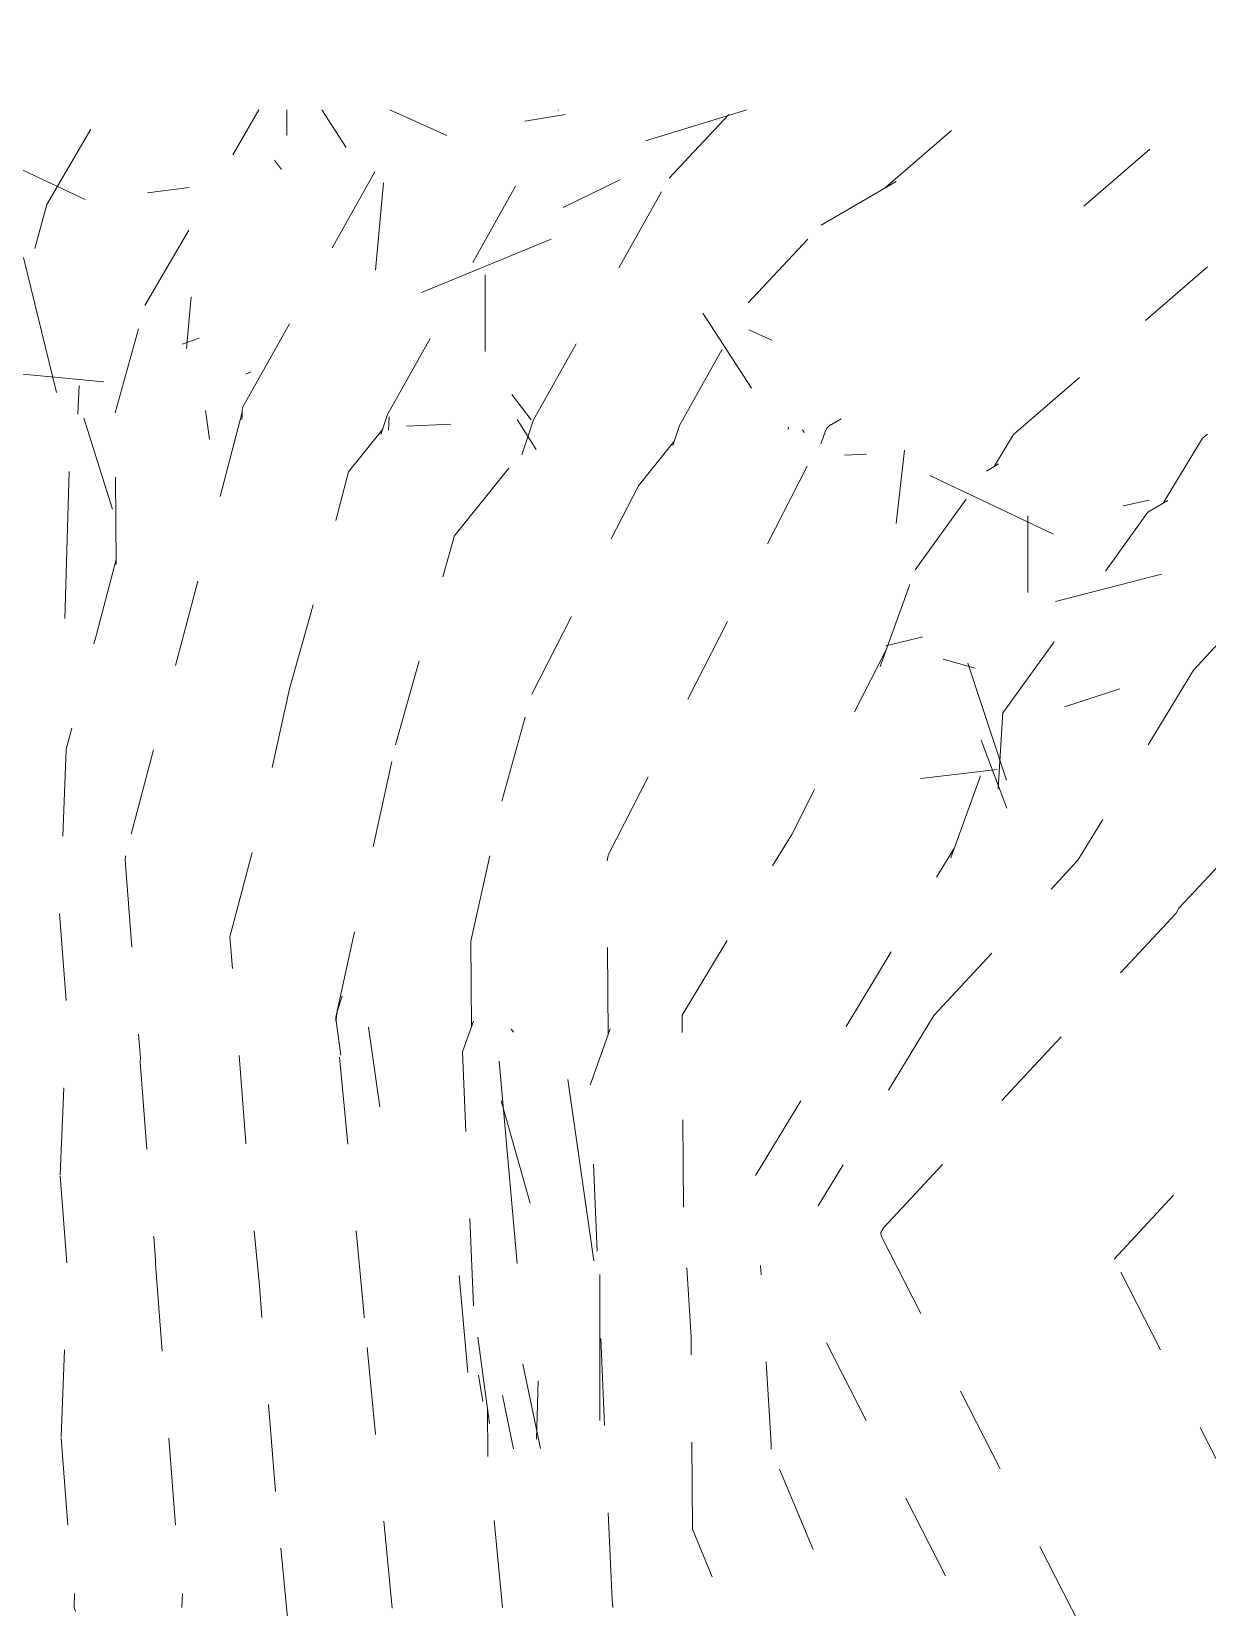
# Model space of a CAD drawing. Header units: metres. Extents: x 118 to 503, y -395 to 55.
# Drawn here: x 328.607 to 329.956, y -334.622 to -332.815 of the extents above; entities that cross this region are included whole.
import ezdxf

# ---------------------------------------------------------------- set-up
doc = ezdxf.new("R2010")
doc.units = ezdxf.units.M
doc.linetypes.add('Overhead', pattern=[0.00396875, 0.00238125, -0.0015875])
for name, color, linetype, lineweight, true_color in [('A-DETL', 7, 'Continuous', 9, 0x00a600), ('C-TOPO', 7, 'Continuous', 9, 0x7f7f7f), ('C-TOPO-MAJR', 7, 'Continuous', 9, 0x7f7f7f), ('C-TOPO-MINR', 7, 'Continuous', 9, 0x7f7f7f)]:
    doc.layers.add(name, color=color, linetype=linetype, lineweight=lineweight, true_color=true_color)

# ---------------------------------------------------------------- blocks, each defined once
blk = doc.blocks.new('YADRAN_AB_ARQ_MO_000_SITIO_rvt-1-Nivel Base - Bocatoma')
at = {"layer": 'C-TOPO', "linetype": 'Overhead', "true_color": 0xeaeaea}
h = blk.add_hatch(dxfattribs=at)
h.set_pattern_fill('FP_718', color=254, style=0, pattern_type=2)
h.set_pattern_definition([(103.708, (334.917, -92.59700000000001), (-0.3145121553359938, 0.6784024471844922), [0.15927, -1.168]), (183.623, (334.879, -92.44200000000001), (-1.886705521755972, -0.206756302384048), [0.04412, -2.162]), (174.698, (335.149, -91.90100000000001), (-4.717259629560536, 0.3995796143678841), [0.10108, -4.953]), (105.467, (335.049, -91.89200000000001), (-0.9435877085485367, 3.257327583138688), [0.09435, -4.623]), (90, (335.024, -92.412), (-0.31451, 0.06737000000000001), [0.12221, -0.48882]), (118.288, (335.024, -92.29), (2.201576631174752, -4.137816488193408), [0.17255, -8.455]), (87.29399999999998, (334.942, -92.13799999999999), (-0.314491917895506, -6.042890711909194), [0.13323, -6.528]), (148.92, (334.948, -92.005), (1.25804822693151, -0.8805068848762537), [0.03672, -1.799])])
h.paths.add_polyline_path([(297.4202817675942, -333.2728852123954), (298.2941372880382, -333.2481116848001), (297.9613971817574, -332.9049019847696), (297.5222009968488, -332.9049019847696), (297.4916499104779, -333.0152078363001)])
h = blk.add_hatch(dxfattribs=at)
h.set_pattern_fill('FP_719', color=254, style=0, pattern_type=2)
h.set_pattern_definition([(122.909, (333.52, -194.341), (-0.4785407490591045, 0.2949560406059709), [0.10569, -0.7750799999999999]), (203.998, (333.463, -194.253), (-2.871477603509407, -1.341842961245419), [0.07332999999999998, -3.593]), (200.332, (333.875, -193.688), (-7.17838103299061, -2.687703359320123), [0.16331, -8.001999999999999]), (127.294, (333.721, -193.745), (-1.435633023912496, 1.773824159704638), [0.06318, -3.096]), (90, (333.683, -194.139), (-0.47854, -0.14954), [0.0889, -0.35559]), (154.664, (333.683, -194.05), (3.349868443882475, -1.620239864551051), [0.13766, -6.744999999999999]), (84.575, (333.559, -193.992), (-0.4785245165528204, -4.594337924822018), [0.10123, -4.96]), (187.222, (333.568, -193.891), (1.913870286609367, 0.1536294312095822), [0.04824, -2.364])])
h.paths.add_polyline_path([(298.2941372880382, -333.2481116848001), (298.3461045589494, -332.9049019847696), (297.9613971817574, -332.9049019847696), (298.2806484853807, -333.2341984599544)])
h = blk.add_hatch(dxfattribs=at)
h.set_pattern_fill('FP_722', color=254, style=0, pattern_type=2)
h.set_pattern_definition([(122.991, (337.335, -189.178), (-0.4648727520478187, 0.276019923924863), [0.10245, -0.75129]), (206.018, (337.279, -189.092), (-2.788913288292072, -1.424189169488347), [0.07242, -3.549]), (202.394, (337.679, -188.52), (-6.972784817090567, -2.900624515419272), [0.16089, -7.883999999999999]), (127.489, (337.53, -188.581), (-1.394505231719908, 1.708055853977207), [0.06111, -2.994]), (90, (337.4930000000001, -188.972), (-0.46487, -0.16404), [0.08801, -0.35205]), (155.862, (337.4930000000001, -188.884), (3.254344091672023, -1.492179186659363), [0.13245, -6.49]), (84.693, (337.372, -188.83), (-0.4648799211546586, -4.56456867063113), [0.10053, -4.925999999999999]), (189.289, (337.381, -188.73), (1.859498624654043, 0.2161238638136055), [0.0471, -2.308])])
h.paths.add_polyline_path([(298.2941372880382, -333.2481116848001), (298.2941492914414, -333.2481113445074), (298.4203422467267, -333.2481116848001)])
h.paths.add_polyline_path([(298.9633386080189, -333.2728666992192), (298.9631765332707, -333.2719215738398), (298.7307861048833, -332.9049019847696), (298.3461045589494, -332.9049019847696), (298.2944708118398, -333.2481240234379), (298.9632862357005, -333.2728666992192)])
h = blk.add_hatch(dxfattribs=at)
h.set_pattern_fill('FP_721', color=254, style=0, pattern_type=2)
h.set_pattern_definition([(137.03, (291.93, -273.504), (-0.6100617094547672, 0.2025355306042057), [0.10005, -0.7337]), (199.453, (291.856, -273.436), (-3.660017014087021, -1.344955013929287), [0.09058, -4.438]), (196.963, (292.381, -272.937), (-9.151086785466422, -2.814172159225838), [0.2041, -10.001]), (141.987, (292.186, -272.997), (-1.830468788984116, 1.339351624538913), [0.06195, -3.035]), (90, (292.137, -273.324), (-0.61006, -0.16323), [0.07315, -0.29261]), (166.517, (292.137, -273.251), (4.270408176228835, -1.052029741974017), [0.16311, -7.992000000000001]), (81.70900000000002, (291.978, -273.213), (-0.6101015446677232, -3.820957813532368), [0.08461999999999999, -4.145999999999999]), (188.399, (291.991, -273.129), (2.440229890508636, 0.2871436894103935), [0.06167, -3.022])])
h.paths.add_polyline_path([(298.963737667642, -333.2728077863564), (298.9637756406137, -333.2726021860248), (298.9494164982082, -332.9049019847696), (298.7307861048833, -332.9049019847696), (298.9631765332707, -333.27192157384)])
h = blk.add_hatch(dxfattribs=at)
h.set_pattern_fill('FP_723', color=254, style=0, pattern_type=2)
h.set_pattern_definition([(135.958, (187.767, -322.256), (-0.7488702489442499, 0.3639018751616663), [0.12501, -0.91677]), (183.6609999999999, (187.677, -322.169), (-4.493524533309178, -0.3389869399380041), [0.10506, -5.148]), (181.45, (188.321, -321.819), (-11.2328321721376, -0.3068502773184701), [0.23971, -11.746]), (139.742, (188.082, -321.825), (-2.246856872831056, 1.81255531102139), [0.0785, -3.847]), (90, (188.022, -322.135), (-0.74887, 0.003560000000000046), [0.07207000000000001, -0.28827]), (157.613, (188.022, -322.063), (5.242150983598836, -2.186986502485499), [0.21058, -10.318]), (79.292, (187.827, -321.982), (-0.7487990041403229, -3.59954974321768), [0.08061, -3.95]), (174.233, (187.842, -321.903), (2.995520491162512, -0.3745956180009422), [0.07527, -3.688])])
h.paths.add_polyline_path([(298.9637845098357, -333.2728293036753), (298.963869065676, -333.272199125604), (299.0490045850863, -332.9049019847696), (298.9494164982083, -332.9049019847696), (298.9637794921879, -333.2727008147955)])
h = blk.add_hatch(dxfattribs=at)
h.set_pattern_fill('FP_715', color=254, style=0, pattern_type=2)
h.set_pattern_definition([(95.28699999999999, (270.773, 1.997), (-0.2367621611731074, 1.712469106476563), [0.30837, -2.261]), (107.615, (270.745, 2.304), (-1.420861784795192, 4.354180736362309), [0.10955, -5.367999999999999]), (106.224, (270.949, 2.387), (-3.551860135000338, 12.15363121599036), [0.27122, -13.29]), (95.761, (270.873, 2.648), (-0.7104259153084816, 6.830185556173282), [0.18873, -9.248]), (90, (270.854, 1.99), (-0.2368, 0.86667), [0.16921, -0.67684]), (98.50999999999999, (270.854, 2.159), (1.657641516185362, -11.14338697796674), [0.4160499999999999, -20.386]), (88.393, (270.792, 2.57), (-0.2367971852366133, -7.59434620003355), [0.16887, -8.274]), (102.877, (270.797, 2.739), (0.9471599976509131, -4.31236999606364), [0.10626, -5.207000000000001])])
h.paths.add_polyline_path([(298.007502978516, -333.8859269531254), (298.0075078520854, -333.8858196225802), (298.0379896974507, -333.5458672149862), (298.2937020578621, -333.2481240234379), (297.4203449576324, -333.2729511816241), (298.0074830194512, -333.8859124362978)])
h = blk.add_hatch(dxfattribs=at)
h.set_pattern_fill('FP_724', color=254, style=0, pattern_type=2)
h.set_pattern_definition([(105.847, (331.885, -110.063), (-0.3628406721289543, 0.6737870270708756), [0.15945, -1.169]), (182.688, (331.841, -109.91), (-2.177551630155703, -0.1885886677566849), [0.05085, -2.492]), (175.032, (332.153, -109.377), (-5.442747578888251, 0.4353338513211213), [0.11655, -5.710999999999999]), (107.844, (332.037, -109.367), (-1.088383390712522, 3.229865354921333), [0.09473, -4.641999999999999]), (90, (332.008, -109.882), (-0.36284, 0.06932000000000003), [0.12089, -0.48358]), (121.995, (332.008, -109.761), (2.539845078062241, -4.111895318346883), [0.17805, -8.725]), (86.844, (331.914, -109.61), (-0.3627872059679009, -5.975089037126225), [0.1318, -6.457999999999999]), (152.335, (331.921, -109.478), (1.451510501697556, -0.8818198502878623), [0.04097, -2.007])])
h.paths.add_polyline_path([(298.6175181605985, -333.2949526061576), (298.9632862357005, -333.2728666992192), (298.2942107135343, -333.2481633458151), (298.5368846191409, -333.2832832685106)])
h = blk.add_hatch(dxfattribs=at)
h.set_pattern_fill('FP_711', color=254, style=0, pattern_type=2)
h.set_pattern_definition([(108.226, (337.767, -121.521), (-0.3673876144198281, 0.5537554449131021), [0.14095, -1.034]), (193.538, (337.723, -121.387), (-2.204212473953179, -0.6110115974097409), [0.0529, -2.592]), (186.722, (338.039, -120.829), (-5.510744668611817, -0.6846304198371789), [0.11838, -5.8]), (110.643, (337.921, -120.843), (-1.102219379031035, 2.785245170786306), [0.08337, -4.085]), (90, (337.892, -121.327), (-0.36739, -0.008179999999999977), [0.11239, -0.44955]), (128.174, (337.892, -121.215), (2.571721377913486, -3.314360890546285), [0.15455, -7.573]), (86.60300000000001, (337.796, -121.093), (-0.3673753921206714, -5.627118730866107), [0.12401, -6.076000000000001]), (164.165, (337.8030000000001, -120.969), (1.469373731298373, -0.5291453223551121), [0.03818999999999999, -1.871])])
h.paths.add_polyline_path([(298.7431138173609, -334.0369621407663), (298.7129110839847, -333.9652519439726), (298.4009585622356, -333.9472687828053), (298.7129110839847, -334.0290447274414)])
h.paths.add_polyline_path([(299.1101262568169, -333.7546832079759), (299.134221104455, -333.7287325397297), (299.1917860525076, -333.7343847291092), (299.2414504416353, -333.7220289629909), (298.9639852511424, -333.2733742350695), (299.0802681924818, -333.7142441726483), (299.0875846445426, -333.7241533971728)])
h = blk.add_hatch(dxfattribs=at)
h.set_pattern_fill('FP_725', color=254, style=0, pattern_type=2)
h.set_pattern_definition([(125.558, (312.626, -225.673), (-0.5463328546741297, 0.3253275298889047), [0.11274, -0.82675]), (197.89, (312.56, -225.581), (-3.278175656381794, -1.120902345570654), [0.08037000000000001, -3.938]), (194.48, (313.03, -225.053), (-8.195277403213227, -2.143822454864834), [0.18056, -8.847999999999999]), (129.85, (312.855, -225.098), (-1.639275892131263, 1.854291091462517), [0.06821, -3.342]), (90, (312.811, -225.485), (-0.54633, -0.11365), [0.08778999999999999, -0.35118]), (154.739, (312.811, -225.397), (3.824222917470754, -1.838287455511645), [0.15707, -7.696000000000001]), (83.69200000000001, (312.669, -225.33), (-0.5463223479786465, -4.5032381710275), [0.09945, -4.873]), (182.709, (312.68, -225.231), (2.185704295840625, 0.01562117613493834), [0.05469, -2.68])])
h.paths.add_polyline_path([(299.2414504416352, -333.7220289629909), (299.3669587288706, -333.3757034139058), (298.9637866931839, -333.2728852135309), (299.2010791060752, -333.6567250364781)])
h = blk.add_hatch(dxfattribs=at)
h.set_pattern_fill('FP_801', color=254, style=0, pattern_type=2)
h.set_pattern_definition([(154.135, (204.769, -351.469), (-0.7397310139243082, 0.1081758583904696), [0.09865, -0.72344]), (193.535, (204.68, -351.426), (-4.438824689480899, -1.104319573382087), [0.10652, -5.22]), (192.052, (205.317, -351.059), (-11.09565433545209, -2.384636296013137), [0.24205, -11.861]), (158.191, (205.08, -351.109), (-2.21918393782584, 0.8254033844101923), [0.06373999999999999, -3.123]), (90, (205.021, -351.336), (-0.73974, -0.1422899999999999), [0.05009, -0.20037]), (174.622, (205.021, -351.286), (5.178298864962085, -0.5067521460560224), [0.19318, -9.466000000000001]), (75.67699999999999, (204.828, -351.268), (-0.7398562372821241, -2.647254387049862), [0.05981, -2.93]), (187.104, (204.843, -351.21), (2.959301833209163, 0.3187157731661417), [0.07454999999999999, -3.653])])
h.paths.add_polyline_path([(299.3669587288707, -333.3757034139057), (299.3517834159487, -333.3569275984937), (298.9974162287263, -333.2814615234379), (299.3644806152348, -333.3750714375735)])
h = blk.add_hatch(dxfattribs=at)
h.set_pattern_fill('FP_709', color=254, style=0, pattern_type=2)
h.set_pattern_definition([(95.15599999999999, (259.625, 11.068), (-0.2373266158254228, 1.792926695384073), [0.31695, -2.324]), (105.842, (259.596, 11.384), (-1.424181997311686, 4.899303589392405), [0.12173, -5.964999999999999]), (104.716, (259.8, 11.382), (-3.560609747772066, 13.50449520893582), [0.29902, -14.652]), (95.59899999999998, (259.724, 11.671), (-0.7120621842056157, 7.054182051962107), [0.19463, -9.537]), (90, (259.705, 11.028), (-0.2373699999999999, 0.9561), [0.16744, -0.66977]), (98.11599999999999, (259.705, 11.195), (1.661556686603705, -11.71576719661596), [0.4371499999999999, -21.42]), (88.353, (259.644, 11.628), (-0.2373228331455807, -7.41624279792455), [0.16513, -8.091999999999999]), (101.929, (259.648, 11.793), (0.9494065941842917, -4.661424028236369), [0.11483, -5.627000000000001])])
h.paths.add_polyline_path([(298.718752587891, -334.6216013868874), (298.7187568551884, -334.6215800321444), (298.7402807833505, -334.225120514604), (298.7369603478401, -334.1846492534715), (298.7431138173609, -334.0369621407663), (298.4008627938112, -333.9472436778524), (298.6911312271033, -334.5630106925278)])
h = blk.add_hatch(dxfattribs=at)
h.set_pattern_fill('FP_710', color=254, style=0, pattern_type=2)
h.set_pattern_definition([(94.75799999999998, (234.418, 32.072), (-0.2159233092362485, 1.871539186906987), [0.31234, -2.291]), (101.67, (234.392, 32.383), (-1.295384860768372, 6.168486284080731), [0.14944, -7.322]), (101.071, (234.578, 32.103), (-3.238565634338383, 16.5062960351795), [0.35979, -17.63]), (95.11200000000001, (234.508, 32.456), (-0.6476864564979717, 7.059368418213424), [0.19383, -9.498]), (90, (234.491, 31.927), (-0.2158999999999999, 1.149), [0.14453, -0.57813]), (96.993, (234.491, 32.071), (1.511235424586225, -12.37607519872014), [0.46105, -22.59099999999999]), (88.182, (234.435, 32.529), (-0.2158684591082851, -6.078211134311001), [0.13608, -6.667999999999999]), (99.47899999999998, (234.439, 32.665), (0.863688997234395, -5.317365584202035), [0.1311, -6.423999999999999])])
h.paths.add_polyline_path([(298.7187297660734, -334.6215574306565), (298.4009217504699, -333.947368746794), (298.4896721970323, -334.2660363611951), (298.7186693065966, -334.6214860497982)])
at = {"layer": 'C-TOPO-MAJR', "color": 254, "linetype": 'Overhead', "true_color": 0xd4d4d4}
for p, q in [((299.2557910961958, -333.0152078363001), (299.3835620645194, -332.9049019847695)), ((298.7106491277462, -333.7586031524418), (298.9583044500159, -333.2744597653403)), ((299.3920656451186, -333.2813512497382), (299.3976320800785, -333.276545695266)), ((298.5337661218151, -333.3936031529577), (298.6133715537804, -333.2943325030017)), ((299.3468006507477, -333.3558484609839), (299.3920615510124, -333.2813547842177)), ((299.6992381905079, -333.4604423671143), (299.3649059061842, -333.8200660284721)), ((298.1565181121712, -333.7601786279848), (298.1563238824933, -333.7649022833944)), ((298.7089018934962, -333.7656895593208), (298.7097838335304, -333.7616744772945)), ((298.7102591671497, -333.9651034779599), (298.7089019145138, -333.7656926472878)), ((298.7097840163323, -333.7616736450786), (298.7106486552166, -333.7586040761936)), ((298.8792116883681, -334.1264359664137), (299.1073820161608, -333.750896669872)), ((299.0262551088748, -334.1862268475787), (299.022943301999, -334.1916776598576)), ((299.0229440625195, -334.1916905449251), (299.0231756405355, -334.1956140393663)), ((298.1909076771876, -334.2282508959787), (298.2212061541512, -334.6214917238507)), ((298.4624430793203, -334.6223732896568), (298.4305509053643, -334.289540202236)), ((299.0999344009202, -334.9241923350416), (298.8971466113479, -334.4400480236278)), ((298.7154966649691, -334.6215843750005), (298.715083463644, -334.6172721235702))]:
    blk.add_line(p, q, dxfattribs=at)
at = {"layer": 'C-TOPO-MAJR', "color": 254, "linetype": 'Overhead', "true_color": 0xd4d4d4, "flags": 128}
for points in [[(298.2906506549993, -333.2515789272475), (298.2235843835853, -333.5058787776161), (298.1565196759451, -333.7601726985145)], [(298.4664304893291, -333.6328633347786), (298.5328936603103, -333.3969113259852), (298.5337650879493, -333.3936070731386)], [(298.3977473139574, -333.9448818501239), (298.3986197754623, -333.9415736770965), (298.4664287151332, -333.6328696333806)], [(298.1563243671118, -333.7649085732085), (298.1738093927726, -333.9918449295973), (298.1736151630947, -333.996568585007)], [(299.3648980884765, -333.8200744375693), (299.3615832261121, -333.8255302787931), (299.0262581643634, -334.1862218186337)], [(298.3982016479113, -333.9507786039559), (298.3979747820168, -333.947834134759), (298.3977477823111, -333.9448879288375)], [(298.4305501418114, -334.2895302921613), (298.4300959692454, -334.2836356329658), (298.3982022500763, -333.9507864193941)], [(298.1736161380699, -333.9965812391091), (298.1911006733741, -334.2235112312099), (298.1909064436962, -334.2282348866195)], [(299.0231760588616, -334.1956148579972), (299.3015018376386, -334.7402763904774), (299.3041398930475, -334.7465745976927)], [(298.8971465005694, -334.4400317477883), (298.8971091022214, -334.4345370923025), (298.8850091452214, -334.2295344117831)]]:
    blk.add_lwpolyline(points, dxfattribs=at)
at = {"layer": 'C-TOPO-MINR', "color": 254, "linetype": 'Overhead', "true_color": 0xd4d4d4}
for p, q in [((298.0664687368518, -333.0132795930739), (298.129693796327, -332.9049019847691)), ((298.178859700434, -333.1292069134332), (298.3097141516182, -332.9049019847691)), ((298.2957579978076, -333.2374079610109), (298.4824496095503, -332.9049019847691)), ((298.4572498584581, -333.2541459975589), (298.6533393494686, -332.9049019847691)), ((298.7803122603769, -332.9831197898817), (298.8536699810369, -332.9049019847691)), ((299.0283987862634, -332.9939760050011), (299.1315762121166, -332.9049019847696)), ((298.6246622097445, -333.2603393797416), (298.7803122603769, -332.9831197898817)), ((298.9545725467866, -333.036934946524), (299.0404185453318, -332.9869817962937)), ((297.9991114633862, -333.2564755736089), (298.0664687368518, -333.0132795930739)), ((298.8708863347864, -333.1261655246001), (298.9545725467866, -333.036934946524)), ((299.175150977147, -333.2770540679448), (299.3976320800785, -333.084984086553)), ((298.1447540501269, -333.2523466523431), (298.178859700434, -333.1292069134332)), ((298.7920745610309, -333.2665327619243), (298.8708863347864, -333.1261655246001)), ((298.2912506640162, -333.2451342337924), (298.2957579978076, -333.2374079610109)), ((298.146038974475, -333.4260996438705), (298.1447540501269, -333.2523466523431)), ((298.2899116362277, -333.2603511907141), (298.290456425321, -333.2563025826566)), ((298.2903966368675, -333.2482177310771), (298.2912506640162, -333.2451342337924)), ((298.290456425321, -333.2563025826566), (298.2903966368675, -333.2482177310771)), ((298.4496769366751, -333.276946024804), (298.4572498584581, -333.2541459975589)), ((298.6113738960937, -333.3003469121004), (298.6246622097445, -333.2603393797416)), ((298.9635559651047, -333.2669768689614), (298.9773837463896, -333.2589305855283)), ((298.4123930456445, -333.3199110735507), (298.4516779702432, -333.2709214518363)), ((298.7844006647215, -333.2896367962649), (298.7920745610309, -333.2665327619243)), ((298.9565576882951, -333.281545248467), (298.9594869123173, -333.272726144107)), ((298.9594869123173, -333.272726144107), (298.9614604091959, -333.2692112593186)), ((298.9614604091959, -333.2692112593186), (298.9635559651047, -333.2669768689614)), ((299.1528023680156, -333.3138272050532), (299.1751384198436, -333.2770649087803)), ((298.7448602952667, -333.3357557629793), (298.786208913748, -333.2841926456131)), ((298.9542984852962, -333.2878152690697), (298.9565576882951, -333.281545248467)), ((299.1441260103117, -333.3188759132882), (299.1580877823643, -333.3107516616208)), ((299.0622559402299, -333.4321672482634), (299.1441260103117, -333.3188759132882)), ((298.6226357966477, -333.5746881322045), (298.7448528236138, -333.3357650803817)), ((299.3292192194497, -333.3660789655355), (299.3521005909797, -333.3527644650476)), ((299.1633209172268, -333.5956480878065), (299.3292192194497, -333.3660789655355)), ((299.5469598631182, -333.3692666686714), (299.3814817153356, -333.5472628125397)), ((299.0223074313093, -333.543037309121), (299.0622559402299, -333.4321672482634)), ((298.5881071389698, -333.697268894148), (298.6226357153369, -333.5746884208675)), ((299.1032467237841, -333.7623734465981), (299.1633209172268, -333.5956480878065)), ((298.0887044769377, -333.6375679983274), (298.0809480883187, -333.8262029558894)), ((298.552878799794, -333.8576471311391), (298.5881063657328, -333.6972716392295)), ((298.55354852012, -333.9560574093183), (298.5528787116431, -333.8576475324508)), ((298.3994922369669, -333.9382655040686), (298.4053031015981, -333.9207705561861)), ((298.3982399691914, -333.9492118675936), (298.3983370840304, -333.9468500398888)), ((298.4036275047774, -333.9884455777359), (298.3982399691914, -333.9492118675936)), ((298.3983370840304, -333.9468500398888), (298.3994922369669, -333.9382655040686)), ((298.543272965295, -333.9845754045956), (298.55594540967, -333.9494052639063)), ((298.7964766429278, -334.1625995549758), (298.7949787687494, -333.9425282681128)), ((299.0836177030075, -333.9431454973216), (298.9512383790166, -334.1610250029045)), ((298.6894371854643, -334.0228912262127), (298.7126603464781, -333.9584394270224)), ((298.5557245357546, -334.2757628745231), (298.543272965295, -333.9845754045956)), ((298.7146685599724, -334.6129421061161), (298.6894371854643, -334.0228912262127)), ((298.5742456741485, -334.4106395660377), (298.5557245357546, -334.2757628745231)), ((298.5722936599348, -334.448669150567), (298.5719195212811, -334.3936997972137)), ((298.0826927806521, -334.427477159369), (298.0976455522307, -334.6215476495)), ((298.5888612636459, -334.6215843750005), (298.5722937508462, -334.4486825074899)), ((298.3442593857716, -334.6530307313328), (298.3285210648164, -334.4887824752693)), ((298.9068598678862, -334.7709210371589), (298.8067883563318, -334.53200599619)), ((298.0976664639688, -334.6216021391359), (298.0983306579733, -334.6054489763686)), ((298.2212485288783, -334.6216021395143), (298.2219068349045, -334.6055921720645)), ((298.7156415317423, -334.6200275892251), (298.7146685599724, -334.6129421061161)), ((298.0994085988968, -334.6261416133994), (298.0976664639688, -334.6216021391359)), ((298.7155767885163, -334.6216021410283), (298.7156415317423, -334.6200275892251))]:
    blk.add_line(p, q, dxfattribs=at)
at = {"layer": 'C-TOPO-MINR', "color": 254, "linetype": 'Overhead', "true_color": 0xd4d4d4, "flags": 128}
for points in [[(298.3447538396883, -333.5684577754091), (298.3775512176801, -333.4520232582763), (298.4123917200792, -333.3199160997888)], [(298.145996311411, -333.4203305609878), (298.1218013818922, -333.5120721596568), (298.0887051893017, -333.6375652972069)], [(298.794978712619, -333.942520021289), (298.920728311881, -333.735552198154), (299.0296975241275, -333.5225274061839)], [(299.3814784450583, -333.547266330205), (299.2490991210674, -333.765145835788), (299.083621979092, -333.9431408977622)], [(298.2764458281521, -333.8529238769939), (298.3112876561163, -333.7208116922683), (298.3447510645338, -333.5684676275314)], [(299.2904781641632, -334.2223289553999), (299.4646827673005, -334.0349462222835), (299.6195498049897, -333.8135779941692)], [(298.0809478974358, -333.8262075981521), (298.0895769185458, -333.9382027789359), (298.0818205107963, -334.1268382017536)], [(298.2946137426097, -334.0887233771021), (298.2855297853809, -333.970823627048), (298.2764459543906, -333.852925515431)], [(298.3285202444308, -334.4887718275694), (298.3103531503587, -334.2529829751611), (298.2946141672028, -334.0887278082399)], [(298.081820339044, -334.1268423787604), (298.090449360154, -334.2388375595445), (298.0826929783205, -334.4274723520846)], [(298.8067882469197, -334.5319899211031), (298.805290426023, -334.3119264625033), (298.7964768539545, -334.1626031302807)], [(299.5273852426873, -334.8935360544182), (299.4350710922472, -334.5052897176102), (299.2904768979827, -334.2223303173638)], [(298.9605168391849, -334.3182246694494), (299.0978695724988, -334.5870131034414), (299.2032205503985, -334.8385325699712)]]:
    blk.add_lwpolyline(points, dxfattribs=at)

msp = doc.modelspace()

# ---------------------------------------------------------------- linework, layer by layer
at = {"layer": 'A-DETL', "color": 8, "true_color": 0x808080}
for points, knots in [([(361.2541092423359, -373.2900800852909), (360.7794957676608, -372.9509421355702), (359.8672502167515, -372.3050231253181), (358.6174863266591, -371.4377766771302), (357.0983684362734, -370.4080200910071), (355.4693933174771, -369.3507756143251), (353.8890594032714, -368.4001886484509), (352.6257264501938, -367.7178960341863), (351.621958055093, -367.2540847417329), (350.9539248953603, -367.0081325348525), (350.491844362778, -366.8707985359025), (350.2272057488387, -366.8045378274638), (350.0264009472793, -366.7601590402384), (349.8803559862455, -366.7304134241976), (349.7379598626665, -366.7034201781422), (349.5983621389851, -366.6784305523904), (349.461372496138, -366.655111167956), (349.2818854968061, -366.6257647531767), (349.0629069167374, -366.5914718711347), (348.8069426090253, -366.5513041004278), (348.4723421011662, -366.4952731424788), (348.1441761882556, -366.4298523199208), (347.8152587378795, -366.3436838713833), (347.4834451223944, -366.2398980372429), (347.1436927593543, -366.1040056147839), (346.8331790866741, -365.947072939911), (346.6510591408136, -365.8451066666505), (346.511917313831, -365.7621483655335), (346.3699397760167, -365.6722837359062), (346.1770113213763, -365.5433033430547), (345.9299795872703, -365.3657150557216), (345.6267328551739, -365.1286012306253), (345.3193054352064, -364.8697010172817), (345.0103138360478, -364.5912228054667), (344.7023776356636, -364.2953784957306), (344.398115589504, -363.9843790478006), (344.1498081597396, -363.7144262362362), (343.9798919790789, -363.5207636755971), (343.8840747081492, -363.4088959554645), (343.8128915203528, -363.324428014723), (343.7424290187351, -363.239427472716), (343.672728124131, -363.1539288788177), (343.6038297570475, -363.0679667822732), (343.5130898666503, -362.9527787163793), (343.4018759195054, -362.8078076212988), (343.2722840597857, -362.6325411007505), (343.146884286803, -362.4562497028617), (343.0260045465338, -362.2792100662537), (342.9099700421856, -362.101697676295), (342.7991162119524, -361.9239923218535), (342.6586146014855, -361.6871460366684), (342.4962164993797, -361.3914160821567), (342.2628572290632, -360.9196943843185), (342.0174836739326, -360.3341330287899), (341.7865681611785, -359.6424323053685), (341.6085885840261, -358.9661303356025), (341.4955703592129, -358.4190667800196), (341.4210126991767, -357.9935409768243), (341.3717645682796, -357.6810149008689), (341.327584742697, -357.3756499843194), (341.2707590353143, -356.9786737764327), (341.2104372749018, -356.5979207840146), (341.1332071321134, -356.2353013998047), (341.0634900438702, -355.9728791375386), (340.9786081606194, -355.7204853787475), (340.8925123478562, -355.5188849728571), (340.8125959814332, -355.3631412089025), (340.7256589711151, -355.2107997439564), (340.6055730172104, -355.0257538823558), (340.4481054884028, -354.8094001264843), (340.2822512946855, -354.5958071706627), (340.1129685761865, -354.3820423475796), (339.9731740890707, -354.201318684504), (339.8645924480451, -354.0537162857931), (339.7853810132119, -353.9411483760573), (339.7091056493243, -353.8262972999872), (339.6356547145637, -353.7092005987587), (339.5646591995539, -353.590037988068), (339.495814946918, -353.4689533582114), (339.4288004223841, -353.3461001987234), (339.3632987472595, -353.2216294275864), (339.2989917974327, -353.0956926497517), (339.2355617748846, -352.9684412938487), (339.1726908226476, -352.8400268068221), (339.0891843837226, -352.6674587159702), (339.0055251366547, -352.4931697017406), (338.9204395822762, -352.3177676956984), (338.8339857279863, -352.1418191411052), (338.7225097080656, -351.9212866727713), (338.580982083283, -351.6566598424739), (338.4325270312484, -351.3898246986856), (338.2261915251373, -351.0284083832005), (337.9542376016747, -350.5608912004657), (337.6680476985042, -350.0586438753791), (337.4332454543176, -349.627761876993), (337.2548909288905, -349.2879974829103), (337.0749561816056, -348.9295682286393), (336.9242539851555, -348.6136077171358), (336.8035748735761, -348.3494420167713), (336.7130900949515, -348.1453742191767), (336.6227173272894, -347.9350532418886), (336.5325268070365, -347.7184335564743), (336.4425363916321, -347.4962730804831), (336.322849880929, -347.1935271240957), (336.173864184151, -346.804527752096), (335.9962682438412, -346.3261464978351), (335.8200497994792, -345.8415142761322), (335.6453995558472, -345.3559605335545), (335.4725081882341, -344.8748151262179), (335.3015663852451, -344.4034078659001), (335.1327648117122, -343.9470683321804), (334.9662942142446, -343.511127077767), (334.8296698991376, -343.1692803421775), (334.7217269441399, -342.9113358198064), (334.6414706743516, -342.7262963441253), (334.5619438175326, -342.5503979516408), (334.4831515385158, -342.3840813273495), (334.4050193038285, -342.2268244080074), (334.3016381937533, -342.0287074586127), (334.1993168884702, -341.8470788909689), (334.0977918955466, -341.6802689177347), (333.996709813279, -341.5227797997388), (333.8961602491871, -341.3784358437064), (333.7958794644248, -341.2455642856543), (333.6956899552351, -341.1197834327277), (333.5955054917322, -341.0038022766617), (333.4950623393204, -340.8959481048109), (333.432122637285, -340.8315770087239), (333.3816402697575, -340.7816936994782), (333.3437049494551, -340.745035729053), (333.3056878427814, -340.7090799978482), (333.2675807080527, -340.6737742335382), (333.2293753034665, -340.6390661639272), (333.1782927490654, -340.593515967146), (333.1269806861982, -340.5489520726277), (333.0754061560197, -340.5051653826231), (333.0236456338076, -340.4618271592236), (332.9325479092561, -340.3869792567945), (332.8007645515582, -340.2818506836514), (332.6367326839752, -340.1581539407109), (332.4058214547237, -339.9959418169231), (332.1500863418833, -339.836966396256), (331.8564872619947, -339.6795498904282), (331.6544932010153, -339.581464704105), (331.4801738959054, -339.5029666922844), (331.3426576467538, -339.4440264096234), (331.197986511773, -339.3849645414931), (331.0456425591694, -339.3257376100705), (330.885756786818, -339.2662495339801), (330.6636255444088, -339.1863803385594), (330.4294424576039, -339.1054012407614), (330.186079402156, -339.0227375909231), (329.9375470099204, -338.9387598955327), (329.6189775987536, -338.8309652985213), (329.2297672583564, -338.6959485063673), (328.839349577417, -338.5541210883929), (328.4534441371864, -338.4043357041616), (328.140382805928, -338.2719267952308), (327.9282186495616, -338.1747550214586), (327.8093333741284, -338.1178750082087), (327.7214345518279, -338.0745204125161), (327.6348899345711, -338.030453368754), (327.5497900107051, -337.9856557059313), (327.4662199690931, -337.9401104070121), (327.3569730489156, -337.8783580614227), (327.1715081799569, -337.7676064919382), (326.822077611713, -337.5357046788055), (326.3770611914209, -337.1765311074697), (325.9063297630764, -336.7067829028216), (325.4755214754616, -336.2041672727856), (325.0612656709465, -335.6745576574377), (324.7103734646317, -335.2156160474539), (324.4515408071387, -334.8876856978721), (324.3175477214135, -334.7223747674291), (324.2394847874068, -334.6275713949261), (324.1802067295978, -334.5563266602929), (324.1202249286246, -334.4849701803646), (324.0595637887009, -334.4135317078309), (323.9982484400903, -334.3420411849015), (323.9156556116783, -334.2466909423392), (323.7690031621548, -334.0798551292535), (323.4679375832597, -333.747129187645), (323.0196669093813, -333.2792928387648), (322.4654467644767, -332.7451768562381), (322.0006748825441, -332.3355797148262), (321.6334964327888, -332.036853186696), (321.4072791192855, -331.8638142557752), (321.2290558477433, -331.734521045654), (321.1186568112896, -331.6571511138529), (321.0308447377065, -331.5971076009019), (320.9652168968042, -331.5529475249058), (320.8997981960609, -331.5096068608767), (320.8345664838125, -331.4670323252031), (320.7694996291683, -331.4251706709405), (320.682934117853, -331.3702346314707), (320.531866524613, -331.2762188590393), (320.3168188327568, -331.1469092228401), (320.0585659933362, -330.9963271350873), (319.7987008885844, -330.8469262249884), (319.5358068541564, -330.6952981842258), (319.2684672564689, -330.5380347431258), (318.9952653471008, -330.3717274877266), (318.7147848062191, -330.192968542575), (318.4256077144768, -329.9983480224693), (318.1762030540759, -329.8201109559926), (317.9709079612658, -329.6661741345152), (317.8138962709784, -329.5446500339941), (317.6535759447937, -329.4165138423548), (317.4902638404216, -329.2819601454947), (317.3247299276251, -329.141752853492), (317.1019471260447, -328.948120426128), (316.821323583758, -328.6952121428376), (316.4866586576492, -328.3796354507696), (316.1595976511025, -328.0572801956982), (315.8456597726317, -327.7334528183541), (315.5503645706061, -327.4134602103086), (315.2792316203862, -327.102609208159), (315.0780219779896, -326.8556068826541), (314.9525762219542, -326.6913484155376), (314.8856372948475, -326.6002870877855), (314.8219795941032, -326.5112052772701), (314.7482952542131, -326.4035041475249), (314.6684242663501, -326.279897858525), (314.5962359538354, -326.1617213913415), (314.541757700039, -326.0675944802532), (314.5011482662525, -325.9948022695439), (314.4623762548048, -325.923648674517), (314.4170851240007, -325.8377148481409), (314.3669458659979, -325.7392017615867), (314.3279481386683, -325.6607758084897), (314.2979868924073, -325.6001332362322), (314.2760259112745, -325.5556747068572), (314.2544663694613, -325.512213882003), (314.233199752719, -325.4697250663741), (314.2121175468275, -325.4281825646751), (314.1841091343301, -325.374020053924), (314.1560354870566, -325.3216473898378), (314.1274625459775, -325.2709617912814), (314.0984120631084, -325.2213666425391), (314.060932234453, -325.1613530628683), (314.0132218043455, -325.0922997695448), (313.9619078025166, -325.0260039346405), (313.9061251649097, -324.9622599271456), (313.8449944000761, -324.900862440771), (313.7776898541946, -324.8416049574911), (313.7031849503292, -324.7842854815095), (313.6215352035421, -324.7286776620617), (313.5041079447735, -324.6564942446301), (313.3427020479276, -324.5693456787935), (313.1304594860466, -324.4677867857549), (312.9044706939329, -324.367338259136), (312.6695541217111, -324.2660907087912), (312.4703603678346, -324.1794613705979), (312.3113619299063, -324.1078484249492), (312.1928766372285, -324.0527479915743), (312.0758249128738, -323.9960073388767), (311.9220387939707, -323.9179166940953), (311.7336212752097, -323.815452399352), (311.5127392302429, -323.6837329827028), (311.2239172026191, -323.4951043315234), (310.8712145288736, -323.2324566947904), (310.4537755032295, -322.8663642927955), (310.0346285639877, -322.4414197619899), (309.6062607044315, -321.9496864001948), (309.2353426682076, -321.4776371665035), (308.9264850843708, -321.0586667529837), (308.7276148536301, -320.7787617828675), (308.5645494050186, -320.5435137914718), (308.4401461622546, -320.361288931686), (308.3135300775814, -320.1731627895068), (308.1845510897897, -319.9789678164657), (308.0534151574687, -319.7790108544753), (307.876068002362, -319.5052640479775), (307.650355945619, -319.1506554333652), (307.3751954739479, -318.7083543207284), (307.0978641857367, -318.2523867782153), (306.8204982834328, -317.7858585040659), (306.4534788359358, -317.1538802780049), (306.0949340259183, -316.5132021236041), (305.7960985773985, -315.9558652375362), (305.6306581042431, -315.6398701521345), (305.5095060679294, -315.4045035821278), (305.391549348657, -315.1711549327201), (305.2770549450106, -314.9402123805571), (305.1662898551123, -314.712064101805), (305.0595210788418, -314.487098274455), (304.9570156095056, -314.2657030696802), (304.8263820834335, -313.9757878889071), (304.7053430594227, -313.6945665498275), (304.5949669719892, -313.4235922153799), (304.5177823440642, -313.2258720764703), (304.4464663181457, -313.0340550449544), (304.381270258397, -312.8485130886553), (304.3225195347587, -312.6696949001151), (304.252766501546, -312.4403711875752), (304.1806594550748, -312.1700159057714), (304.1264097540944, -311.9197977318038), (304.0923417415161, -311.7307174745135), (304.0640376810535, -311.5487078854928), (304.0386043539235, -311.3338395417163), (304.021247387629, -311.0942654361764), (304.0143014105778, -310.8709970410959), (304.0148956159996, -310.6968930350953), (304.0174583890546, -310.5804371130895), (304.0193642119811, -310.5153159191292), (304.0209712700338, -310.4671568888081), (304.0227130192536, -310.4196490652353), (304.0245464599312, -310.3727617899919), (304.0264285923917, -310.3264644046905), (304.0289456916595, -310.2654801995511), (304.0332200395816, -310.1606078472846), (304.0400424261501, -309.95740472073), (304.0379765456116, -309.6808995258479), (304.0018141553667, -309.4096929805341), (303.9489686766346, -309.2157634437979), (303.9095278897286, -309.102797299053), (303.8749848392988, -309.0167557814432), (303.8351221330295, -308.9291398358), (303.7896471327574, -308.8397518718332), (303.7386329214153, -308.7487337985117), (303.6632752963615, -308.6253452153392), (303.5122933205222, -308.4044892275124), (303.2428757487422, -308.0771860342806), (302.836372000657, -307.6728567463136), (302.4305855883222, -307.3323648474872), (302.0671174780551, -307.0614936386577), (301.7754433565208, -306.8600136972191), (301.516771408067, -306.6942719330643), (301.3006489109118, -306.5634239003684), (301.0784317874046, -306.4339123469598), (300.790197233026, -306.2742003711199), (300.4309385060914, -306.0847796361722), (300.061635399808, -305.8963643721561), (299.6856290749984, -305.7077204804456), (299.3062584745019, -305.5176154521234), (298.8003980212984, -305.2605499865368), (298.3011668502716, -304.9956307339947), (297.8219226207098, -304.7179263057442), (297.5335057096794, -304.5380065127017), (297.3111083284279, -304.3896415392386), (297.1759312108243, -304.2949395374776), (297.070290988258, -304.2179165410344), (296.9923637074543, -304.1594993489549), (296.9157916048873, -304.1004128838804), (296.8406264315487, -304.0406381268372), (296.7669219611783, -303.9801549027713), (296.6706585698004, -303.898544834644), (296.5077322809306, -303.7530801964162), (296.2909975741307, -303.5378053197476), (296.054626949457, -303.2692973135269), (295.7687965240006, -302.8999223462337), (295.5234288107339, -302.5168715868305), (295.311504132723, -302.1268602518144), (295.119533766703, -301.7344470067539), (294.9539759954787, -301.3417968218852), (294.807829406917, -300.9556043769196), (294.7061165983017, -300.670921470956), (294.6107616770469, -300.3926597713435), (294.5225787138904, -300.119894569597), (294.4421946023216, -299.8518908823694), (294.3702865702687, -299.5878624625574), (294.3075176851536, -299.3270383929491), (294.2545573219834, -299.0686377005232), (294.2120637859299, -298.8119043056025), (294.1807333702163, -298.5559925723866), (294.1636627239146, -298.2943759324915), (294.1639131332136, -298.0206115226324), (294.1845554227075, -297.7282339439844), (294.2213072589975, -297.4636925196507), (294.2639735142524, -297.2362922276745), (294.2964857932726, -297.0869257580551), (294.326196837728, -296.9626808187919), (294.3503738069887, -296.8670285006076), (294.3765122657222, -296.7687731634174), (294.4139255655326, -296.6343583215288), (294.4649500272542, -296.4608199959393), (294.5314541110267, -296.2461728276012), (294.6016714252893, -296.0275948591876), (294.6981719189116, -295.7341961506331), (294.8203007171444, -295.3699260598761), (294.9568081503776, -294.9564638862433), (295.0708181294576, -294.586354245065), (295.1366966385276, -294.3304854898797), (295.1717431343411, -294.1490761255724), (295.1891567168836, -294.0225955311964), (295.1976551375447, -293.9036271958129), (295.1971947178936, -293.7901063277493), (295.1877317419359, -293.6799684013731), (295.1692224497975, -293.5711484487015), (295.1416232946868, -293.4615830051113), (295.1048899213645, -293.3492030348951), (295.0589809952967, -293.2319602833184), (295.0130334221952, -293.1284341662551), (294.9718149876026, -293.0422942897019), (294.9387117815369, -292.9760901024007), (294.9034588091232, -292.9083386303402), (294.8660960029672, -292.8390940704043), (294.8266632145072, -292.7684100288867), (294.7852003010199, -292.6963402726876), (294.7417471775919, -292.6229385168687), (294.6812089704529, -292.523365192029), (294.5685822359206, -292.344825734535), (294.4252069767219, -292.1318459986766), (294.2684970422122, -291.9116438171263), (294.1445032360236, -291.7433275679078), (294.015491480294, -291.5721097174149), (293.8832151142389, -291.3982072926793), (293.7493480104616, -291.2218491097654), (293.5709977537167, -290.9837314081978), (293.418080641549, -290.7718720969503), (293.293478368781, -290.5883396930783), (293.232682220025, -290.4962139875271), (293.1736034016149, -290.4037573138166), (293.1164494599051, -290.3109970365613), (293.0614458640798, -290.2179649063736), (293.0175336343223, -290.1402244016575), (292.9837624261784, -290.0779420021839), (292.950679940836, -290.0155425875618), (292.9105684656735, -289.9373044219449), (292.8634009747617, -289.842763212157), (292.8006937009449, -289.7155325176737), (292.7204525805951, -289.5536926186372), (292.6319496960533, -289.3865451034494), (292.5527015482598, -289.2486945990951), (292.5002918967126, -289.162826535541), (292.4605950182101, -289.1008253085159), (292.4433118282092, -289.0744384388678), (292.4362903092747, -289.0638281675298)], [0.003128491079014144, 0.003128491079014144, 0.003128491079014144, 0.003128491079014144, 0.006187161639597835, 0.009280742459396751, 0.01237432327919567, 0.0185614849187935, 0.02474864655839134, 0.03093580819798917, 0.03712296983758701, 0.04331013147718484, 0.04640371229698376, 0.04949729311678268, 0.05104408352668213, 0.05259087393658159, 0.05413766434648105, 0.05568445475638051, 0.05723124516627997, 0.05877803557617943, 0.06187161639597834, 0.06496519721577726, 0.06805877803557618, 0.07424593967517401, 0.07733952049497293, 0.08043310131477185, 0.08662026295436968, 0.0897138437741686, 0.09126063418406806, 0.09280742459396751, 0.09435421500386698, 0.09590100541376644, 0.09899458623356536, 0.1020881670533643, 0.1051817478731632, 0.1082753286929621, 0.111368909512761, 0.1144624903325599, 0.1175560711523589, 0.1191028615622583, 0.119876256767208, 0.1206496519721578, 0.1214230471771075, 0.1221964423820572, 0.122969837587007, 0.1237432327919567, 0.1252900232018561, 0.1268368136117556, 0.1283836040216551, 0.1299303944315545, 0.131477184841454, 0.1330239752513535, 0.1345707656612529, 0.1376643464810518, 0.1407579273008507, 0.1469450889404486, 0.1531322505800464, 0.1593194122196442, 0.1655065738592421, 0.168600154679041, 0.1716937354988399, 0.1747873163186388, 0.1778808971384377, 0.1840680587780356, 0.1871616395978345, 0.1902552204176334, 0.1933488012374323, 0.1964423820572312, 0.1979891724671307, 0.1995359628770302, 0.2026295436968291, 0.205723124516628, 0.2088167053364269, 0.2119102861562258, 0.2150038669760247, 0.2165506573859242, 0.2180974477958237, 0.2196442382057231, 0.2211910286156226, 0.222737819025522, 0.2242846094354215, 0.225831399845321, 0.2273781902552204, 0.2289249806651199, 0.2304717710750193, 0.2320185614849188, 0.2335653518948183, 0.2366589327146172, 0.2382057231245167, 0.2397525135344161, 0.242846094354215, 0.2459396751740139, 0.2490332559938128, 0.2521268368136118, 0.2583139984532096, 0.2645011600928074, 0.2675947409126064, 0.2706883217324053, 0.2737819025522041, 0.2768754833720031, 0.2784222737819025, 0.279969064191802, 0.2815158546017015, 0.2830626450116009, 0.2846094354215004, 0.2861562258313999, 0.2892498066511988, 0.2923433874709976, 0.2954369682907966, 0.2985305491105955, 0.3016241299303944, 0.3047177107501934, 0.3078112915699923, 0.3109048723897911, 0.3139984532095901, 0.3155452436194895, 0.317092034029389, 0.3186388244392885, 0.3201856148491879, 0.3217324052590874, 0.3232791956689869, 0.3263727764887858, 0.3279195668986852, 0.3294663573085846, 0.3325599381283836, 0.334106728538283, 0.3356535189481825, 0.3387470997679815, 0.3402938901778809, 0.3418406805877803, 0.3426140757927301, 0.3433874709976798, 0.3441608662026295, 0.3449342614075793, 0.345707656612529, 0.3464810518174787, 0.3480278422273782, 0.3488012374323279, 0.3495746326372777, 0.3511214230471771, 0.354215003866976, 0.357308584686775, 0.3604021655065738, 0.3665893271461717, 0.3696829079659706, 0.3727764887857695, 0.374323279195669, 0.3758700696055685, 0.3774168600154679, 0.3789636504253674, 0.3805104408352669, 0.3820572312451663, 0.3851508120649652, 0.3866976024748646, 0.3882443928847641, 0.391337973704563, 0.394431554524362, 0.3975251353441608, 0.4006187161639598, 0.4037122969837587, 0.4052590873936582, 0.4060324825986079, 0.4068058778035576, 0.4075792730085073, 0.4083526682134571, 0.4091260634184068, 0.4098994586233565, 0.411446249033256, 0.4145398298530549, 0.4207269914926527, 0.4269141531322506, 0.4331013147718484, 0.4392884764114462, 0.4454756380510441, 0.448569218870843, 0.4501160092807425, 0.4508894044856922, 0.4516627996906419, 0.4524361948955917, 0.4532095901005414, 0.4539829853054911, 0.4547563805104408, 0.4563031709203403, 0.4593967517401392, 0.465583913379737, 0.4717710750193349, 0.4779582366589327, 0.4810518174787317, 0.4841453982985305, 0.48569218870843, 0.4872389791183295, 0.4880123743232792, 0.4887857695282289, 0.4895591647331787, 0.4903325599381284, 0.4911059551430781, 0.4918793503480278, 0.4934261407579273, 0.4965197215777262, 0.4996133023975251, 0.502706883217324, 0.505800464037123, 0.5088940448569219, 0.5119876256767208, 0.5150812064965197, 0.5181747873163186, 0.5212683681361175, 0.522815158546017, 0.5243619489559165, 0.525908739365816, 0.5274555297757154, 0.5290023201856149, 0.5305491105955142, 0.5336426914153132, 0.5367362722351121, 0.539829853054911, 0.54292343387471, 0.5460170146945089, 0.5491105955143079, 0.5522041763341067, 0.5537509667440061, 0.5545243619489559, 0.5552977571539056, 0.5568445475638051, 0.5583913379737045, 0.559938128383604, 0.5614849187935035, 0.5622583139984532, 0.563031709203403, 0.5645784996133024, 0.5661252900232019, 0.5676720804331014, 0.568445475638051, 0.5692188708430008, 0.5699922660479505, 0.5707656612529002, 0.57153905645785, 0.5723124516627996, 0.5738592420726991, 0.5746326372776489, 0.5754060324825986, 0.576952822892498, 0.5784996133023975, 0.580046403712297, 0.5815931941221965, 0.5831399845320959, 0.5846867749419954, 0.5862335653518949, 0.5877803557617942, 0.5893271461716937, 0.5924207269914926, 0.5955143078112916, 0.5986078886310905, 0.6017014694508894, 0.6047950502706883, 0.6063418406805877, 0.6078886310904872, 0.6094354215003867, 0.6109822119102861, 0.6140757927300851, 0.617169373549884, 0.6202629543696829, 0.6264501160092807, 0.6326372776488784, 0.6388244392884763, 0.6450116009280742, 0.6511987625676721, 0.654292343387471, 0.6573859242072699, 0.6589327146171694, 0.6604795050270689, 0.6620262954369682, 0.6635730858468677, 0.6651198762567672, 0.6666666666666666, 0.6697602474864656, 0.6728538283062645, 0.6759474091260634, 0.6790409899458624, 0.6821345707656613, 0.6883217324052591, 0.691415313225058, 0.6929621036349575, 0.6945088940448569, 0.6960556844547564, 0.6976024748646559, 0.6991492652745553, 0.7006960556844548, 0.7022428460943542, 0.7037896365042536, 0.7068832173240526, 0.708430007733952, 0.7099767981438515, 0.711523588553751, 0.7130703789636503, 0.7146171693735498, 0.7161639597834493, 0.7192575406032482, 0.7223511214230471, 0.7238979118329466, 0.7254447022428461, 0.728538283062645, 0.731631863882444, 0.7347254447022429, 0.7378190255220418, 0.7393658159319412, 0.740139211136891, 0.7409126063418406, 0.7416860015467904, 0.7424593967517401, 0.7432327919566899, 0.7440061871616396, 0.745552977571539, 0.748646558391338, 0.7548337200309359, 0.7610208816705336, 0.7641144624903325, 0.765661252900232, 0.7672080433101315, 0.768754833720031, 0.7703016241299304, 0.7718484145398299, 0.7733952049497294, 0.7764887857695282, 0.782675947409126, 0.7888631090487239, 0.7950502706883217, 0.7981438515081206, 0.8012374323279196, 0.8043310131477185, 0.805877803557618, 0.8074245939675174, 0.8105181747873162, 0.8136117556071152, 0.8167053364269141, 0.819798917246713, 0.822892498066512, 0.8259860788863109, 0.8321732405259087, 0.8352668213457076, 0.8383604021655066, 0.839907192575406, 0.8414539829853055, 0.8422273781902552, 0.843000773395205, 0.8437741686001546, 0.8445475638051044, 0.8453209590100541, 0.8460943542150039, 0.8476411446249034, 0.8507347254447022, 0.8538283062645011, 0.8569218870843001, 0.8631090487238979, 0.8662026295436969, 0.8692962103634957, 0.8754833720030935, 0.8785769528228924, 0.8816705336426913, 0.8847641144624903, 0.8878576952822892, 0.8909512761020881, 0.8940448569218871, 0.897138437741686, 0.9002320185614849, 0.9033255993812839, 0.9064191802010828, 0.9095127610208817, 0.9126063418406807, 0.9156999226604796, 0.9187935034802784, 0.9203402938901779, 0.9218870843000773, 0.922660479505027, 0.9234338747099767, 0.9242072699149264, 0.9249806651198762, 0.9265274555297757, 0.9280742459396751, 0.9296210363495746, 0.9311678267594741, 0.934261407579273, 0.9373549883990719, 0.9404485692188709, 0.9435421500386698, 0.9450889404485693, 0.9466357308584687, 0.9481825212683681, 0.9497293116782676, 0.951276102088167, 0.9528228924980665, 0.954369682907966, 0.9559164733178654, 0.9574632637277649, 0.9590100541376644, 0.9597834493426141, 0.9605568445475638, 0.9613302397525135, 0.9621036349574633, 0.962877030162413, 0.9636504253673627, 0.9644238205723125, 0.9651972157772621, 0.9667440061871616, 0.9698375870069605, 0.97138437741686, 0.9729311678267595, 0.974477958236659, 0.9760247486465584, 0.9775715390564579, 0.9791183294663574, 0.9822119102861562, 0.982985305491106, 0.9837587006960556, 0.9845320959010053, 0.9853054911059551, 0.9860788863109049, 0.9868522815158546, 0.9872389791183294, 0.9876256767208043, 0.988399071925754, 0.9891724671307038, 0.9899458623356535, 0.991492652745553, 0.9930394431554525, 0.9938128383604021, 0.9945862335653519, 0.9949245939675174, 0.9951507322955204, 0.9951507322955204, 0.9951507322955204, 0.9951507322955204]), ([(361.2513667415561, -373.2881204193336), (353.361378909878, -367.650459002381), (349.7017981127534, -366.4836568949917), (346.7661209508186, -366.4836568949917), (342.2612847636024, -361.9788207077754), (341.3496320153795, -358.030018823123), (341.1231700388556, -355.4415465868672), (339.6149374596209, -353.9333140076325), (338.6446673157538, -351.5318111302847), (336.6566593324563, -348.6926414915509), (334.5915936319136, -341.9381159375889), (333.0966387527772, -340.4431610584525), (331.4433620907933, -339.3136948240277), (326.508393592729, -338.005675068427), (324.7534825466397, -334.9660799738364), (321.0299165855645, -331.2425140127612), (318.416905313959, -330.3674679214332), (314.23661787083, -326.1871804783042), (314.23661787083, -324.8168146836132), (311.2198028491906, -323.8065426569936), (308.7983927762642, -321.3851325840672), (303.0281740687327, -311.2854049523011), (304.7937270774688, -309.5198519435651), (301.6493692167371, -306.3754940828334), (296.1803596407323, -304.3268865029617), (294.7677768499397, -300.9990499933509), (294.1320274342523, -298.8462969854547), (294.1320274342523, -297.2316215186431), (295.2426606262042, -294.2666497876519), (295.2426606262042, -293.4196909746846), (294.3081256094924, -291.8831106110767), (293.0665432948798, -290.4025789051089), (292.6903280768531, -289.4476938107284), (292.4366901102972, -289.0644447558707)], [1.16643741848592, 1.16643741848592, 1.16643741848592, 1.16643741848592, 20.0919914007313, 34.76821321993039, 49.45550694215717, 63.696355375004, 73.30264840161315, 81.30945837133119, 90.26511607559155, 104.6124937295383, 118.4394002301065, 130.6655488638941, 140.7506442887794, 152.3620264885644, 167.5425953985182, 180.1534618297961, 195.3911842371373, 206.3686795142811, 217.8118839790228, 226.5348038511447, 246.4798187348262, 265.6761326548871, 285.9905596178196, 299.9710608329224, 315.1746161999071, 327.9698949757008, 336.1441847941082, 343.8273650045148, 349.9819946859965, 356.3376064440776, 361.6164271091724, 367.2964997811945, 370.3363863291524, 370.3363863291524, 370.3363863291524, 370.3363863291524])]:
    msp.add_open_spline(points, degree=3, knots=knots, dxfattribs=at)

# ---------------------------------------------------------------- block references
at = {"lineweight": 5}
msp.add_blockref('YADRAN_AB_ARQ_MO_000_SITIO_rvt-1-Nivel Base - Bocatoma', (30.55791636113895, 0), dxfattribs=at)

doc.saveas('drawing.dxf')
